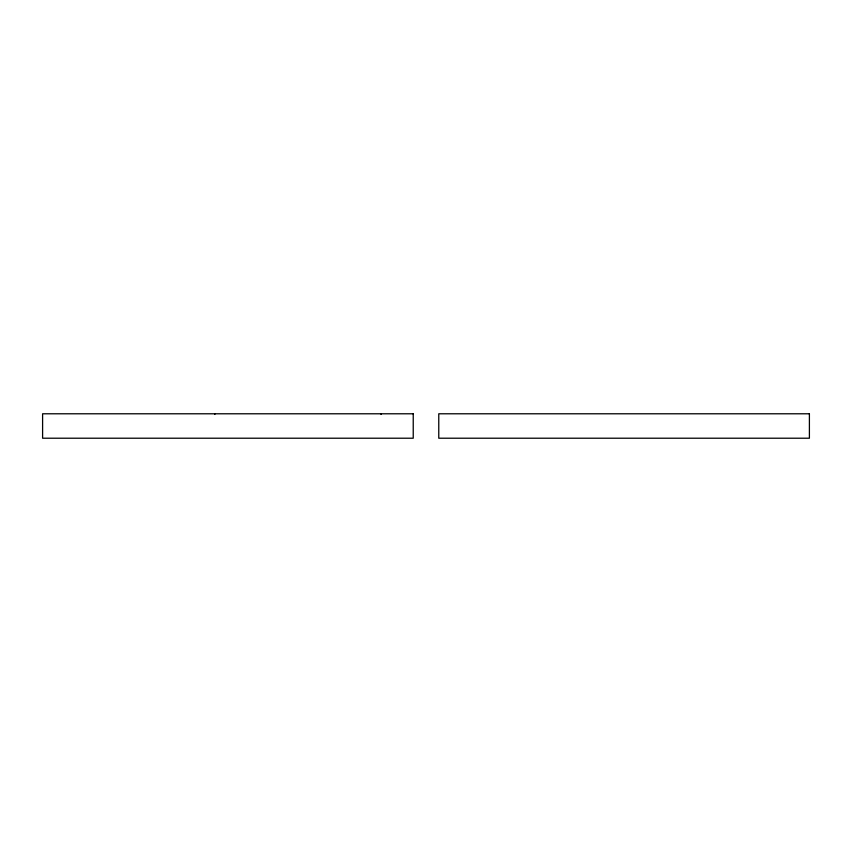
<?xml version="1.0" encoding="UTF-8"?>
<svg xmlns="http://www.w3.org/2000/svg" width="852" height="852" viewBox="0 0 852 852"><rect width="100%" height="100%" fill="white"/><g stroke="black" fill="none" stroke-linecap="round" stroke-linejoin="round"><path stroke-width="1.28" d="M381.1 413.784L381.1 414.455M214.8 413.784L214.8 414.455M413.231 413.784L42.6 413.784L42.6 438.216L413.231 438.216L413.231 413.784M809.4 413.784L438.769 413.784L438.769 438.216L809.4 438.216L809.4 413.784"/></g></svg>
